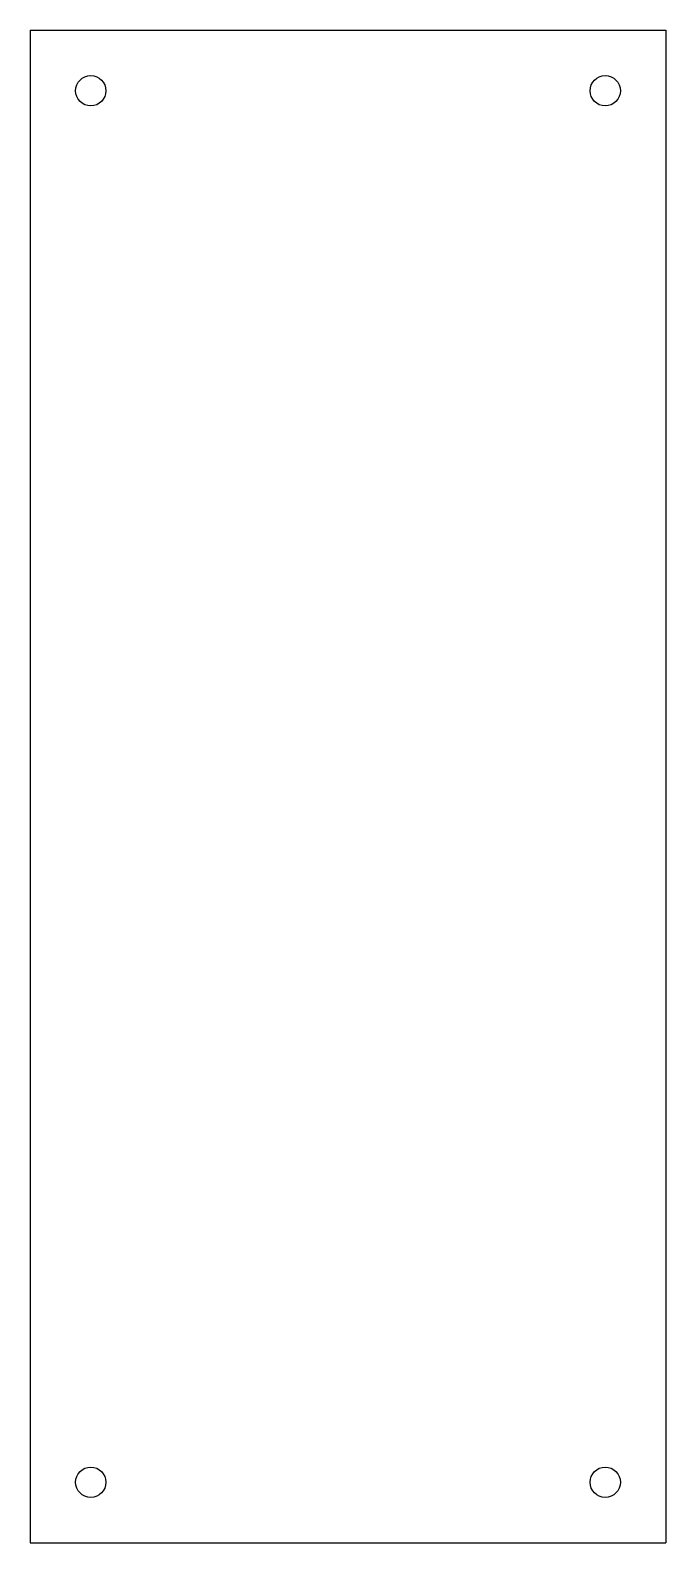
# Model space of a CAD drawing. Extents: x -53 to 53, y -125 to 125.
import ezdxf

# ---------------------------------------------------------------- set-up
doc = ezdxf.new("R2010")
doc.units = 0
doc.header["$MEASUREMENT"] = 0
doc.layers.add('VISIBLE', color=7, linetype='CONTINUOUS')

msp = doc.modelspace()

# ---------------------------------------------------------------- linework, layer by layer
at = {"layer": 'VISIBLE'}
for p, q in [((-52.5, 125), (52.5, 125)), ((-52.5, 125), (-52.5, -125)), ((52.5, 125), (52.5, -125)), ((-52.5, -125), (52.5, -125))]:
    msp.add_line(p, q, dxfattribs=at)
for centre in [(-42.5, 115), (42.5, 115), (-42.5, -115), (42.5, -115)]:
    msp.add_circle(centre, 2.5, dxfattribs=at)

doc.saveas('drawing.dxf')
